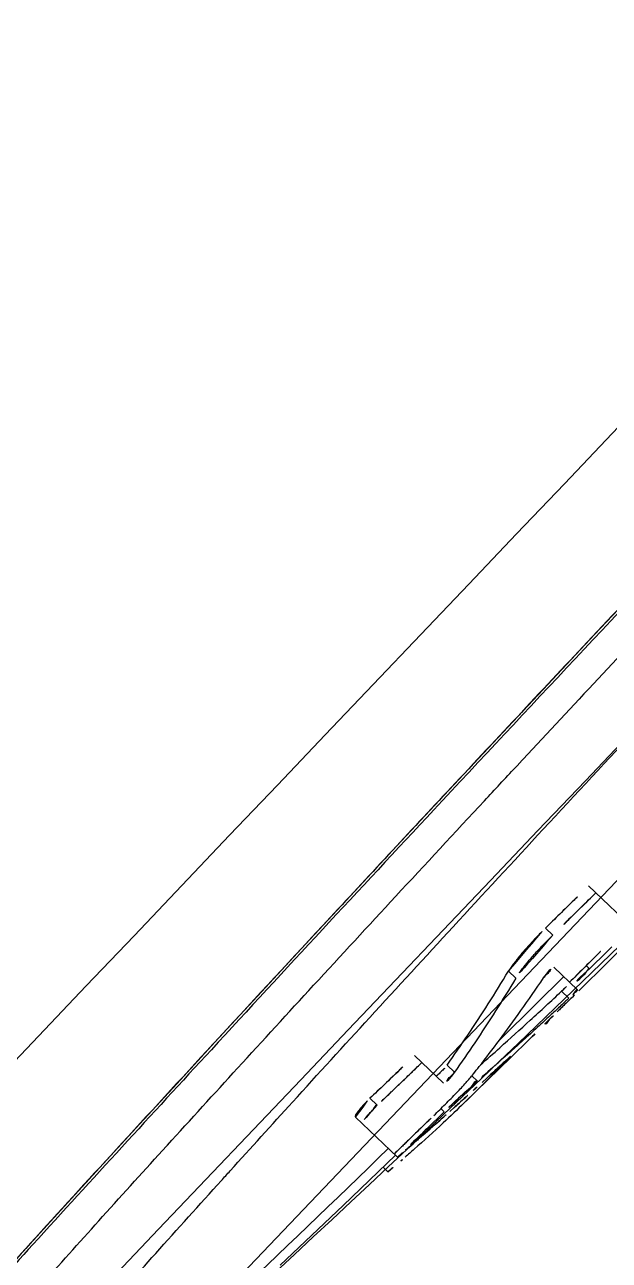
# Model space of a CAD drawing. Header units: millimetres. Extents: x 1145859089 to 1147511753, y -1047484727 to -1047247487.
# Drawn here: x 1146330986.74 to 1146331000.02, y -1047436625.72 to -1047436597.64 of the extents above; entities that cross this region are included whole.
import ezdxf
from ezdxf.xclip import XClip

# ---------------------------------------------------------------- set-up
doc = ezdxf.new("R2010")
doc.units = ezdxf.units.MM
doc.header["$LTSCALE"] = 100
doc.header["$MEASUREMENT"] = 0
doc.header["$XCLIPFRAME"] = 2
doc.linetypes.add('CENTERX2', pattern=[4, 2.5, -0.5, 0.5, -0.5])
doc.layers.get('0').update_dxf_attribs({"linetype": 'CONTINUOUS'})
for name, color, linetype in [('L-지중매입', 3, 'CENTERX2'), ('XREF', 135, 'CONTINUOUS'), ('단지배치도$0$W240910', 135, 'CONTINUOUS')]:
    doc.layers.add(name, color=color, linetype=linetype)

# ---------------------------------------------------------------- blocks, each defined once
blk = doc.blocks.new('단지배치도$0$zw$9902')
at = {"layer": '단지배치도$0$W240910', "linetype": 'ByBlock', "ltscale": 20}
for p, q in [((62296.523, -65279.298), (62410.382, -65159.882)), ((62328.063, -65240.058), (62326.053, -65242.195)), ((62326.053, -65242.195), (62324.887, -65243.439)), ((62324.887, -65243.439), (62323.75, -65244.654)), ((62323.75, -65244.654), (62322.643, -65245.84)), ((62324.261, -65245.211), (62324.325, -65245.143)), ((62322.643, -65245.84), (62321.564, -65246.997)), ((62321.564, -65246.997), (62320.513, -65248.128)), ((62327.035, -65248.966), (62325.919, -65247.902)), ((62320.513, -65248.128), (62319.488, -65249.232)), ((62324.942, -65248.864), (62325.108, -65249.023)), ((62327.035, -65248.966), (62325.696, -65250.289)), ((62319.488, -65249.232), (62318.489, -65250.311)), ((62326.336, -65249.4), (62325.945, -65249.788)), ((62326.449, -65249.288), (62326.336, -65249.4)), ((62324.268, -65250), (62324.101, -65249.841)), ((62325.132, -65249.751), (62325.671, -65250.266)), ((62325.945, -65249.788), (62325.868, -65249.715)), ((62318.489, -65250.311), (62317.515, -65251.366)), ((62325.473, -65250.458), (62325.306, -65250.299)), ((62317.515, -65251.366), (62316.565, -65252.398)), ((62324.564, -65251.402), (62324.165, -65251.792)), ((62322.627, -65252.39), (62321.966, -65251.76)), ((62324.165, -65251.792), (62323.093, -65252.837)), ((62322.876, -65252.133), (62322.709, -65251.974)), ((62323.396, -65252.338), (62323.27, -65252.218)), ((62316.565, -65252.398), (62315.638, -65253.407)), ((62323.502, -65252.368), (62323.609, -65252.27)), ((62321.121, -65252.89), (62320.954, -65252.731)), ((62323.3, -65252.552), (62323.322, -65252.531)), ((62322.641, -65253.038), (62322.48, -65253.195)), ((62322.564, -65252.965), (62322.641, -65253.038)), ((62322.766, -65253.031), (62322.865, -65252.943)), ((62320.627, -65253.161), (62321.58, -65254.07)), ((62322.48, -65253.195), (62322.399, -65253.274)), ((62315.638, -65253.407), (62314.734, -65254.393)), ((62321.532, -65254.026), (62320.348, -65255.164)), ((62321.694, -65253.959), (62321.58, -65254.07)), ((62321.58, -65254.07), (62321.606, -65254.047)), ((62314.734, -65254.393), (62313.853, -65255.357)), ((62321.361, -65254.399), (62321.252, -65254.295)), ((62320.348, -65255.164), (62318.918, -65256.523)), ((62313.853, -65255.357), (62312.994, -65256.299))]:
    blk.add_line(p, q, dxfattribs=at)
at = {"layer": '단지배치도$0$W240910'}
for radius in [11431.377, 11931.377]:
    blk.add_arc((57394.291, -57699.4), radius, 251.6277496, 321.4181311, dxfattribs=at)
at = {"layer": '단지배치도$0$W240910', "linetype": 'ByBlock', "ltscale": 20}
for centre, radius, start, end in [((83110.002, -85034.369), 28703.079, 136.1634005, 136.5659855), ((82768.959, -84709.197), 28226.861, 136.1617134, 136.5676793), ((63310.132, -66163.544), 1347.322, 136.814884, 137.027323), ((61919.875, -64840.306), 576.4, 314.503334, 314.706796), ((62297.563, -65223.84), 38.584, 314.4108, 315.1687), ((63048.034, -65925.097), 993.71, 137.333182, 137.679463), ((62295.8, -65224.759), 39.157, 314.1885, 316.3789), ((62266.813, -65190.284), 84.071, 312.23414, 312.39947), ((62306.164, -65236.012), 23.854, 309.5739, 310.4869), ((62305.209, -65234.889), 25.329, 310.4811, 310.782)]:
    blk.add_arc(centre, radius, start, end, dxfattribs=at)
blk.add_ellipse((61988.099, -64900.376), major_axis=(11.578, -485.991), ratio=1, start_param=0.708795, end_param=0.862005, dxfattribs=at)
for points, knots in [([(62371.085, -65196.456), (62371.004, -65196.523), (62370.803, -65196.691), (62370.473, -65196.976), (62370.074, -65197.327), (62369.621, -65197.734), (62369.095, -65198.214), (62368.478, -65198.786), (62367.757, -65199.463), (62366.922, -65200.255), (62365.965, -65201.173), (62364.874, -65202.23), (62363.632, -65203.444), (62362.222, -65204.832), (62360.625, -65206.416), (62358.822, -65208.217), (62356.789, -65210.26), (62354.5, -65212.575), (62351.924, -65215.196), (62349.026, -65218.161), (62345.77, -65221.512), (62342.091, -65225.322), (62338.007, -65229.576), (62333.751, -65234.04), (62329.677, -65238.34), (62326.025, -65242.219), (62322.819, -65245.644), (62319.986, -65248.69), (62317.481, -65251.397), (62315.27, -65253.803), (62313.317, -65255.939), (62311.598, -65257.833), (62310.086, -65259.509), (62308.76, -65260.99), (62307.602, -65262.294), (62306.593, -65263.44), (62305.717, -65264.444), (62304.961, -65265.32), (62304.315, -65266.077), (62303.769, -65266.725), (62303.312, -65267.276), (62302.924, -65267.751), (62302.59, -65268.168), (62302.314, -65268.52), (62302.149, -65268.736), (62302.081, -65268.827)], [0, 0, 0, 0, 0.313904, 0.785938, 1.309904, 1.908722, 2.610799, 3.446041, 4.432154, 5.579577, 6.898803, 8.409937, 10.137933, 12.10808, 14.347045, 16.883775, 19.753734, 22.995188, 26.650958, 30.776923, 35.433042, 40.668896, 46.665278, 53.123251, 59.172395, 64.435061, 69.106362, 73.246956, 76.916151, 80.169465, 83.05019, 85.596842, 87.844859, 89.823381, 91.559072, 93.077294, 94.402921, 95.55651, 96.548523, 97.389382, 98.09617, 98.698881, 99.226154, 99.701164, 100.041093, 100.041093, 100.041093, 100.041093]), ([(62354.616, -65212.544), (62352.881, -65214.303), (62348.952, -65218.311), (62342.691, -65224.774), (62335.832, -65231.93), (62329.011, -65239.122), (62322.851, -65245.687), (62319.03, -65249.805), (62317.352, -65251.626)], [0, 0, 0, 0, 7.412838, 16.836515, 26.99373, 37.150656, 46.573573, 54.002163, 54.002163, 54.002163, 54.002163]), ([(62317.778, -65254.379), (62318.25, -65253.857), (62319.305, -65252.694), (62320.993, -65250.845), (62322.891, -65248.779), (62324.94, -65246.562), (62327.157, -65244.178), (62329.558, -65241.612), (62332.114, -65238.895), (62334.732, -65236.129), (62336.485, -65234.287), (62337.346, -65233.384)], [0, 0, 0, 0, 2.111795, 4.709599, 7.510723, 10.528744, 13.767017, 17.276494, 21.071442, 24.958315, 28.701306, 28.701306, 28.701306, 28.701306]), ([(62316.335, -65253.815), (62316.341, -65253.808), (62316.878, -65253.217), (62317.99, -65251.998), (62319.719, -65250.114), (62321.588, -65248.088), (62323.118, -65246.439), (62324.026, -65245.463), (62324.261, -65245.211)], [0, 0, 0, 0, 0.027123, 2.395799, 4.949845, 7.70089, 10.662526, 11.69911, 11.69911, 11.69911, 11.69911]), ([(62324.942, -65248.864), (62325.05, -65248.758), (62325.266, -65248.545), (62325.592, -65248.225), (62325.81, -65248.01), (62325.919, -65247.902)], [0, 0, 0, 0, 0.453889, 0.911024, 1.371404, 1.371404, 1.371404, 1.371404]), ([(62326.085, -65248.061), (62325.975, -65248.169), (62325.757, -65248.385), (62325.431, -65248.706), (62325.215, -65248.918), (62325.108, -65249.023)], [0, 0, 0, 0, 0.463664, 0.920794, 1.371404, 1.371404, 1.371404, 1.371404]), ([(62324.101, -65249.841), (62324.12, -65249.812), (62324.16, -65249.75), (62324.228, -65249.658), (62324.305, -65249.559), (62324.385, -65249.461), (62324.473, -65249.357), (62324.575, -65249.243), (62324.675, -65249.135), (62324.77, -65249.036), (62324.853, -65248.952), (62324.911, -65248.894), (62324.942, -65248.864)], [0, 0, 0, 0, 0.10518, 0.220346, 0.343282, 0.479812, 0.600679, 0.751551, 0.93745, 1.045088, 1.162999, 1.290957, 1.290957, 1.290957, 1.290957]), ([(62325.108, -65249.023), (62325.06, -65249.07), (62324.966, -65249.164), (62324.834, -65249.302), (62324.717, -65249.429), (62324.619, -65249.54), (62324.537, -65249.637), (62324.453, -65249.741), (62324.362, -65249.859), (62324.299, -65249.952), (62324.268, -65250)], [0, 0, 0, 0, 0.200191, 0.400364, 0.572209, 0.718497, 0.844669, 0.952611, 1.121105, 1.290929, 1.290929, 1.290929, 1.290929]), ([(62325.489, -65250.091), (62325.594, -65249.988), (62325.805, -65249.779), (62326.123, -65249.463), (62326.337, -65249.25), (62326.445, -65249.143)], [0, 0, 0, 0, 0.44224, 0.89104, 1.346421, 1.346421, 1.346421, 1.346421]), ([(62322.709, -65251.974), (62322.867, -65251.75), (62323.183, -65251.291), (62323.648, -65250.581), (62323.951, -65250.092), (62324.101, -65249.841)], [0, 0, 0, 0, 0.822861, 1.671834, 2.547837, 2.547837, 2.547837, 2.547837]), ([(62324.898, -65249.997), (62324.914, -65249.971), (62324.961, -65249.917), (62325.039, -65249.863), (62325.099, -65249.719), (62325.132, -65249.751)], [0, 0, 0, 0, 0.0928959, 0.2012096, 0.3398219, 0.3398219, 0.3398219, 0.3398219]), ([(62325.945, -65249.788), (62325.92, -65249.765), (62325.873, -65249.886), (62325.789, -65249.935), (62325.717, -65250.047), (62325.537, -65250.137), (62325.585, -65250.183)], [0, 0, 0, 0, 0.1006087, 0.2115507, 0.3346036, 0.5347531, 0.5347531, 0.5347531, 0.5347531]), ([(62324.268, -65250), (62324.118, -65250.25), (62323.813, -65250.743), (62323.348, -65251.453), (62323.031, -65251.913), (62322.876, -65252.133)], [0, 0, 0, 0, 0.874218, 1.738909, 2.547842, 2.547842, 2.547842, 2.547842]), ([(62323.434, -65252.011), (62323.589, -65251.812), (62323.91, -65251.391), (62324.399, -65250.721), (62324.729, -65250.246), (62324.898, -65249.997)], [0, 0, 0, 0, 0.7577, 1.586758, 2.490156, 2.490156, 2.490156, 2.490156]), ([(62325.306, -65250.299), (62325.331, -65250.276), (62325.398, -65250.212), (62325.464, -65250.148), (62325.505, -65250.107)], [0, 0, 0, 0, 0.1029382, 0.2766589, 0.2766589, 0.2766589, 0.2766589]), ([(62325.671, -65250.266), (62325.646, -65250.241), (62325.581, -65250.395), (62325.514, -65250.419), (62325.473, -65250.458)], [0, 0, 0, 0, 0.1061104, 0.2766588, 0.2766588, 0.2766588, 0.2766588]), ([(62323.465, -65251.972), (62323.612, -65251.842), (62323.991, -65251.505), (62324.606, -65250.949), (62325.071, -65250.519), (62325.306, -65250.299)], [0, 0, 0, 0, 0.588035, 1.521854, 2.487868, 2.487868, 2.487868, 2.487868]), ([(62325.473, -65250.458), (62325.443, -65250.485), (62325.383, -65250.541), (62325.289, -65250.629), (62325.184, -65250.726), (62325.068, -65250.834), (62324.938, -65250.953), (62324.794, -65251.086), (62324.637, -65251.229), (62324.477, -65251.373), (62324.327, -65251.509), (62324.193, -65251.63), (62324.073, -65251.738), (62323.976, -65251.824), (62323.919, -65251.875), (62323.897, -65251.895)], [0, 0, 0, 0, 0.120015, 0.246004, 0.388164, 0.546429, 0.722566, 0.917695, 1.133518, 1.35961, 1.563339, 1.742379, 1.901836, 2.044735, 2.132037, 2.132037, 2.132037, 2.132037]), ([(62325.206, -65250.767), (62325.229, -65250.745), (62325.28, -65250.696), (62325.364, -65250.614), (62325.464, -65250.517), (62325.577, -65250.407), (62325.656, -65250.329), (62325.696, -65250.289)], [0, 0, 0, 0, 0.0958657, 0.2122719, 0.3511832, 0.5159947, 0.6848191, 0.6848191, 0.6848191, 0.6848191]), ([(62324.926, -65251.042), (62324.957, -65251.072), (62325.01, -65250.938), (62325.103, -65250.876), (62325.166, -65250.806), (62325.206, -65250.767)], [0, 0, 0, 0, 0.1281578, 0.2266955, 0.3920366, 0.3920366, 0.3920366, 0.3920366]), ([(62320.954, -65252.731), (62321.066, -65252.625), (62321.29, -65252.41), (62321.627, -65252.086), (62321.853, -65251.869), (62321.966, -65251.76)], [0, 0, 0, 0, 0.462578, 0.930007, 1.402287, 1.402287, 1.402287, 1.402287]), ([(62322.133, -65251.919), (62322.106, -65251.944), (62322.046, -65252.002), (62321.958, -65252.087), (62321.862, -65252.179), (62321.761, -65252.277), (62321.665, -65252.368), (62321.58, -65252.45), (62321.51, -65252.517), (62321.424, -65252.6), (62321.331, -65252.689), (62321.224, -65252.791), (62321.157, -65252.855), (62321.121, -65252.89)], [0, 0, 0, 0, 0.108553, 0.250958, 0.368671, 0.508049, 0.672143, 0.764307, 0.86406, 0.961506, 1.123082, 1.251957, 1.402283, 1.402283, 1.402283, 1.402283]), ([(62323.897, -65251.895), (62323.887, -65251.904), (62323.848, -65251.939), (62323.782, -65251.997), (62323.703, -65252.068), (62323.611, -65252.149), (62323.51, -65252.238), (62323.432, -65252.306), (62323.396, -65252.338)], [0, 0, 0, 0, 0.0415059, 0.1580545, 0.2637669, 0.3596446, 0.5249529, 0.6694168, 0.6694168, 0.6694168, 0.6694168]), ([(62323.609, -65252.27), (62323.626, -65252.254), (62323.69, -65252.196), (62323.795, -65252.099), (62323.921, -65251.983), (62324.036, -65251.876), (62324.11, -65251.807), (62324.146, -65251.773)], [0, 0, 0, 0, 0.0686815, 0.2596175, 0.4294879, 0.5815495, 0.7314282, 0.7314282, 0.7314282, 0.7314282]), ([(62322.407, -65253.119), (62322.494, -65253.034), (62322.668, -65252.864), (62322.913, -65252.616), (62323.126, -65252.388), (62323.295, -65252.19), (62323.392, -65252.067), (62323.434, -65252.011)], [0, 0, 0, 0, 0.367445, 0.729231, 1.044799, 1.30146, 1.512591, 1.512591, 1.512591, 1.512591]), ([(62322.46, -65252.231), (62322.489, -65252.205), (62322.545, -65252.151), (62322.629, -65252.066), (62322.687, -65252.009), (62322.709, -65251.974)], [0, 0, 0, 0, 0.1175553, 0.2332589, 0.3578632, 0.3578632, 0.3578632, 0.3578632]), ([(62322.876, -65252.133), (62322.853, -65252.168), (62322.798, -65252.229), (62322.715, -65252.285), (62322.658, -65252.42), (62322.627, -65252.39)], [0, 0, 0, 0, 0.1240984, 0.2289772, 0.3578637, 0.3578637, 0.3578637, 0.3578637]), ([(62323.396, -65252.338), (62323.36, -65252.303), (62323.276, -65252.479), (62323.152, -65252.544), (62323.021, -65252.679), (62322.891, -65252.797), (62322.765, -65252.918), (62322.682, -65252.998), (62322.641, -65253.038)], [0, 0, 0, 0, 0.150302, 0.323763, 0.50587, 0.683883, 0.857863, 1.029958, 1.029958, 1.029958, 1.029958]), ([(62320.627, -65253.161), (62320.598, -65253.133), (62320.676, -65253.039), (62320.735, -65252.96), (62320.812, -65252.876), (62320.883, -65252.801), (62320.931, -65252.754), (62320.954, -65252.731)], [0, 0, 0, 0, 0.1215551, 0.2359065, 0.3470061, 0.4495842, 0.5484017, 0.5484017, 0.5484017, 0.5484017]), ([(62322.865, -65252.943), (62322.9, -65252.912), (62322.991, -65252.83), (62323.136, -65252.7), (62323.246, -65252.6), (62323.3, -65252.552)], [0, 0, 0, 0, 0.1403082, 0.366708, 0.5847906, 0.5847906, 0.5847906, 0.5847906]), ([(62321.121, -65252.89), (62321.091, -65252.862), (62321.038, -65252.995), (62320.945, -65253.06), (62320.873, -65253.165), (62320.755, -65253.284), (62320.793, -65253.32)], [0, 0, 0, 0, 0.1226511, 0.2307745, 0.3887846, 0.5471313, 0.5471313, 0.5471313, 0.5471313]), ([(62323.093, -65252.837), (62322.937, -65252.989), (62322.564, -65253.344), (62322.115, -65253.753), (62321.822, -65254.008), (62321.753, -65254.068)], [0, 0, 0, 0, 0.653374, 1.545792, 1.819834, 1.819834, 1.819834, 1.819834]), ([(62321.763, -65253.912), (62321.804, -65253.877), (62321.868, -65253.821), (62321.957, -65253.743), (62322.034, -65253.677), (62322.119, -65253.603), (62322.211, -65253.522), (62322.313, -65253.433), (62322.424, -65253.335), (62322.545, -65253.229), (62322.66, -65253.126), (62322.735, -65253.059), (62322.766, -65253.031)], [0, 0, 0, 0, 0.161109, 0.253768, 0.355539, 0.467294, 0.589958, 0.72448, 0.871812, 1.032962, 1.20885, 1.334548, 1.334548, 1.334548, 1.334548]), ([(62321.503, -65253.997), (62321.547, -65253.954), (62321.616, -65253.888), (62321.71, -65253.796), (62321.79, -65253.719), (62321.876, -65253.636), (62321.968, -65253.545), (62322.066, -65253.45), (62322.163, -65253.357), (62322.252, -65253.27), (62322.332, -65253.192), (62322.382, -65253.143), (62322.407, -65253.119)], [0, 0, 0, 0, 0.183418, 0.285789, 0.39617, 0.515547, 0.644722, 0.784431, 0.924125, 1.048499, 1.158505, 1.259593, 1.259593, 1.259593, 1.259593]), ([(62322.399, -65253.274), (62322.359, -65253.313), (62322.201, -65253.466), (62321.966, -65253.694), (62321.771, -65253.884), (62321.694, -65253.959)], [0, 0, 0, 0, 0.1669202, 0.6601152, 0.9827316, 0.9827316, 0.9827316, 0.9827316]), ([(62306.725, -65265.197), (62306.712, -65265.184), (62306.671, -65265.123), (62306.774, -65264.987), (62306.869, -65264.79), (62307.066, -65264.515), (62307.322, -65264.162), (62307.67, -65263.715), (62308.113, -65263.163), (62308.673, -65262.485), (62309.367, -65261.663), (62310.21, -65260.682), (62311.201, -65259.546), (62312.324, -65258.274), (62313.565, -65256.882), (62314.913, -65255.383), (62315.85, -65254.349), (62316.335, -65253.815)], [0, 0, 0, 0, 0.056572, 0.198676, 0.428438, 0.754553, 1.189399, 1.747264, 2.448512, 3.315932, 4.382281, 5.677849, 7.195373, 8.904606, 10.769133, 12.789286, 14.953639, 14.953639, 14.953639, 14.953639]), ([(62307.806, -65266.268), (62308.759, -65265.487), (62310.84, -65263.704), (62315.392, -65259.604), (62318.94, -65256.231), (62321.371, -65253.873)], [0, 0, 0, 0, 3.696381, 8.220258, 18.378708, 18.378708, 18.378708, 18.378708]), ([(62307.806, -65266.268), (62307.778, -65266.241), (62307.812, -65266.142), (62307.863, -65266.031), (62307.945, -65265.887), (62308.058, -65265.711), (62308.212, -65265.489), (62308.411, -65265.215), (62308.67, -65264.874), (62309.002, -65264.451), (62309.425, -65263.925), (62309.955, -65263.281), (62310.613, -65262.497), (62311.418, -65261.553), (62312.384, -65260.437), (62313.502, -65259.161), (62314.753, -65257.747), (62316.125, -65256.211), (62317.147, -65255.077), (62317.711, -65254.452), (62317.778, -65254.379)], [0, 0, 0, 0, 0.119668, 0.23634, 0.396307, 0.604907, 0.869553, 1.203409, 1.623361, 2.152528, 2.817912, 3.645571, 4.656817, 5.888304, 7.367869, 9.082794, 10.978252, 13.032661, 15.261197, 15.557989, 15.557989, 15.557989, 15.557989]), ([(62313.295, -65256.055), (62312.747, -65256.658), (62311.479, -65258.055), (62309.579, -65260.167), (62308.111, -65261.82), (62307.359, -65262.675), (62307.237, -65262.814)], [0, 0, 0, 0, 2.446365, 5.659743, 8.522791, 9.077411, 9.077411, 9.077411, 9.077411])]:
    blk.add_open_spline(points, degree=3, knots=knots, dxfattribs=at)
blk = doc.blocks.new('단지배치도')
blk.add_blockref('단지배치도$0$zw$9902', (141034.193, 142437.157))

msp = doc.modelspace()

# ---------------------------------------------------------------- linework, layer by layer
at = {"layer": 'L-지중매입', "ltscale": 2}
msp.add_arc((1146292364.149594, -1047402174.186541, 0), 45716.750817, 303.4822833292, 333.0437788935, dxfattribs=at)

# ---------------------------------------------------------------- block references
at = {"layer": 'XREF'}
ref = msp.add_blockref('단지배치도', (1146127639.433663, -1047513806.462535), dxfattribs=at)
XClip(ref).set_block_clipping_path([(72982.4064819524, 34919.7593965298), (360382.4067475507, 255319.7593436697)])

doc.saveas('drawing.dxf')
